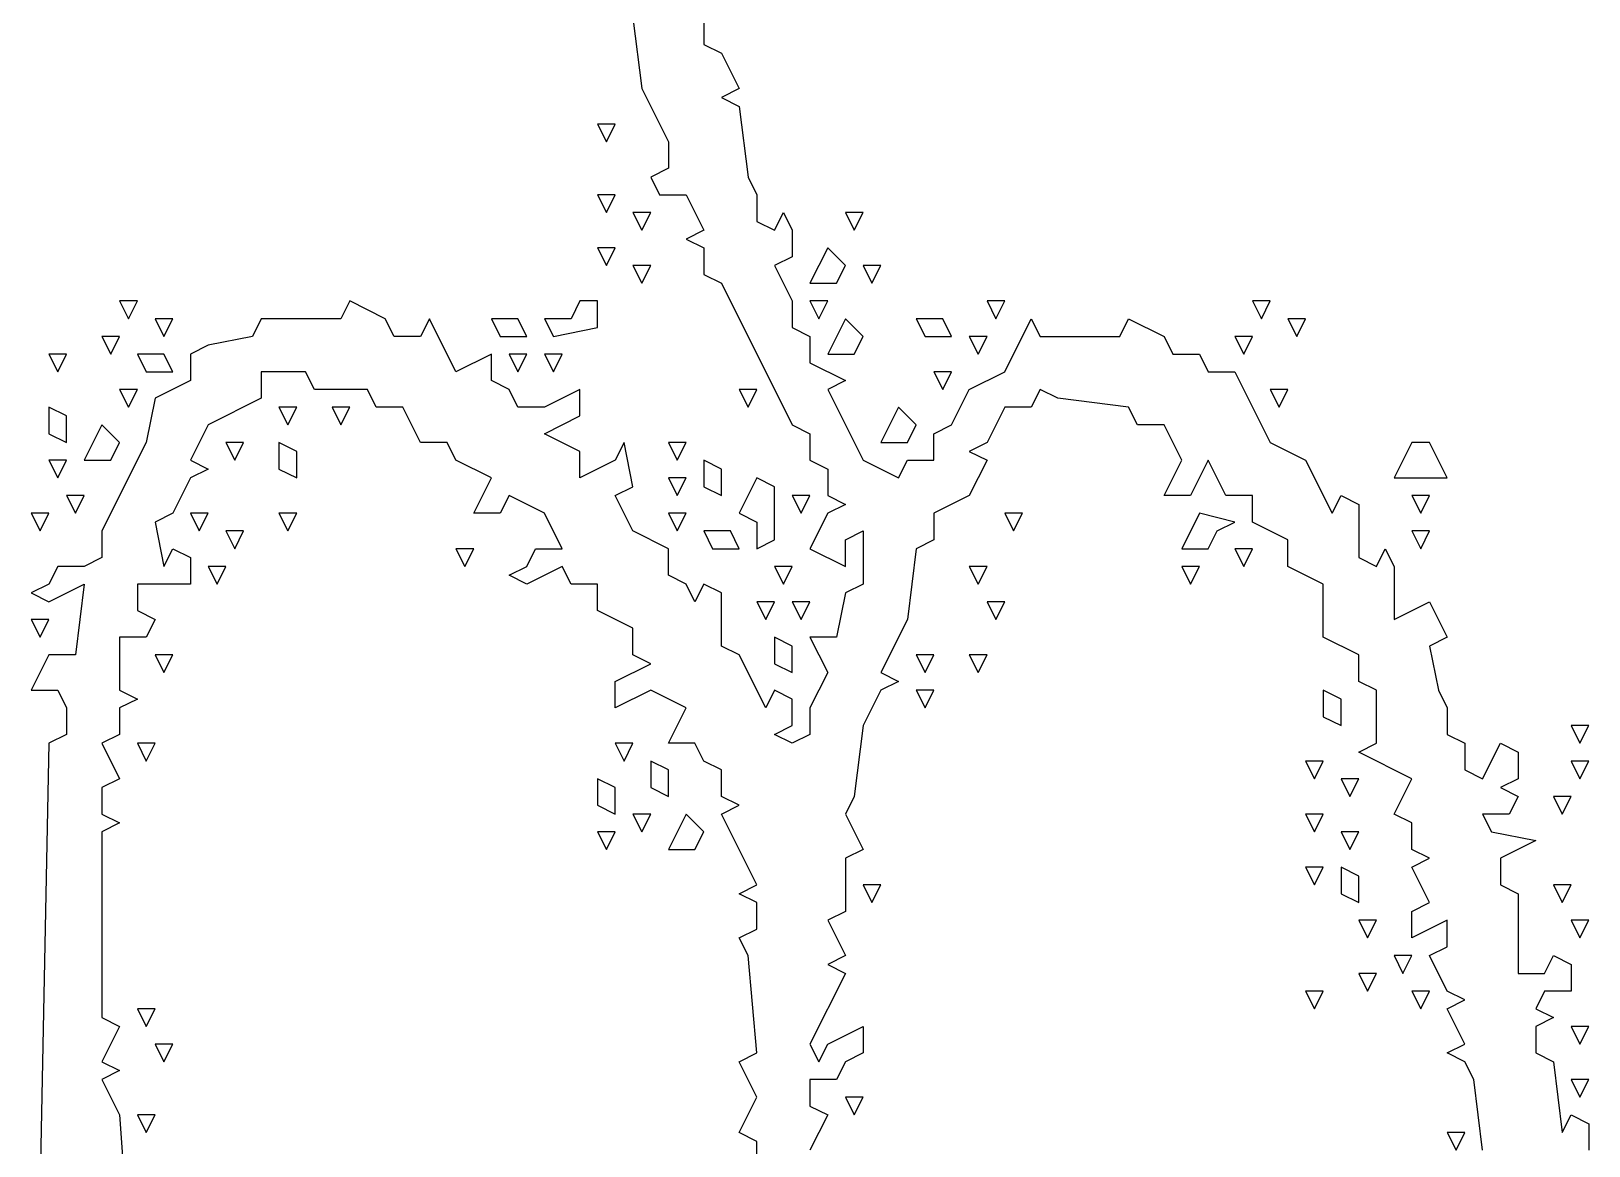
# Model space of a CAD drawing. Extents: x 2 to 124, y 0 to 170.
# Drawn here: x 24.87 to 39.04, y 101.78 to 111.92 of the extents above; entities that cross this region are included whole.
import ezdxf

# ---------------------------------------------------------------- set-up
doc = ezdxf.new("R2010")
doc.units = 0
doc.layers.add('Layer0', color=7, linetype='Continuous')

msp = doc.modelspace()

# ---------------------------------------------------------------- linework, layer by layer
at = {"layer": 'Layer0', "color": 5, "linetype": 'CONTINUOUS'}
for p, q in [((30.34564, 112.0455, 0.1), (30.42614, 111.4015, 0.1)), ((30.98958, 112.0455, 0.1), (30.98958, 111.804, 0.1)), ((30.98958, 111.804, 0.1), (31.15057, 111.7235, 0.1)), ((31.15057, 111.7235, 0.1), (31.31155, 111.4015, 0.1)), ((30.42614, 111.4015, 0.1), (30.66761, 110.9186, 0.1)), ((31.31155, 111.4015, 0.1), (31.15057, 111.321, 0.1)), ((31.15057, 111.321, 0.1), (31.31155, 111.2405, 0.1)), ((31.31155, 111.2405, 0.1), (31.39205, 110.5966, 0.1)), ((30.02367, 111.0795, 0.1), (30.10417, 110.9186, 0.1)), ((30.18466, 111.0795, 0.1), (30.02367, 111.0795, 0.1)), ((30.10417, 110.9186, 0.1), (30.18466, 111.0795, 0.1)), ((30.66761, 110.9186, 0.1), (30.66761, 110.6771, 0.1)), ((30.66761, 110.6771, 0.1), (30.50663, 110.5966, 0.1)), ((30.50663, 110.5966, 0.1), (30.58712, 110.4356, 0.1)), ((31.39205, 110.5966, 0.1), (31.47254, 110.4356, 0.1)), ((30.02367, 110.4356, 0.1), (30.10417, 110.2746, 0.1)), ((30.18466, 110.4356, 0.1), (30.02367, 110.4356, 0.1)), ((30.10417, 110.2746, 0.1), (30.18466, 110.4356, 0.1)), ((30.58712, 110.4356, 0.1), (30.8286, 110.4356, 0.1)), ((30.8286, 110.4356, 0.1), (30.98958, 110.1136, 0.1)), ((31.47254, 110.4356, 0.1), (31.47254, 110.1941, 0.1)), ((30.34564, 110.2746, 0.1), (30.42614, 110.1136, 0.1)), ((30.50663, 110.2746, 0.1), (30.34564, 110.2746, 0.1)), ((30.42614, 110.1136, 0.1), (30.50663, 110.2746, 0.1)), ((31.63352, 110.1136, 0.1), (31.71402, 110.2746, 0.1)), ((31.71402, 110.2746, 0.1), (31.79451, 110.1136, 0.1)), ((32.27746, 110.2746, 0.1), (32.35795, 110.1136, 0.1)), ((32.43845, 110.2746, 0.1), (32.27746, 110.2746, 0.1)), ((32.35795, 110.1136, 0.1), (32.43845, 110.2746, 0.1)), ((30.98958, 110.1136, 0.1), (30.8286, 110.0331, 0.1)), ((31.47254, 110.1941, 0.1), (31.63352, 110.1136, 0.1)), ((31.79451, 110.1136, 0.1), (31.79451, 109.8722, 0.1)), ((30.02367, 109.9527, 0.1), (30.10417, 109.7917, 0.1)), ((30.18466, 109.9527, 0.1), (30.02367, 109.9527, 0.1)), ((30.10417, 109.7917, 0.1), (30.18466, 109.9527, 0.1)), ((30.8286, 110.0331, 0.1), (30.98958, 109.9527, 0.1)), ((30.98958, 109.9527, 0.1), (30.98958, 109.7112, 0.1)), ((32.11648, 109.9527, 0.1), (31.95549, 109.6307, 0.1)), ((32.27746, 109.7917, 0.1), (32.11648, 109.9527, 0.1)), ((30.34564, 109.7917, 0.1), (30.42614, 109.6307, 0.1)), ((30.50663, 109.7917, 0.1), (30.34564, 109.7917, 0.1)), ((30.42614, 109.6307, 0.1), (30.50663, 109.7917, 0.1)), ((31.79451, 109.8722, 0.1), (31.63352, 109.7917, 0.1)), ((31.63352, 109.7917, 0.1), (31.79451, 109.4697, 0.1)), ((32.19697, 109.6307, 0.1), (32.27746, 109.7917, 0.1)), ((32.43845, 109.7917, 0.1), (32.51894, 109.6307, 0.1)), ((32.59943, 109.7917, 0.1), (32.43845, 109.7917, 0.1)), ((32.51894, 109.6307, 0.1), (32.59943, 109.7917, 0.1)), ((30.98958, 109.7112, 0.1), (31.15057, 109.6307, 0.1)), ((31.15057, 109.6307, 0.1), (31.79451, 108.3428, 0.1)), ((31.95549, 109.6307, 0.1), (32.19697, 109.6307, 0.1)), ((25.67708, 109.4697, 0.1), (25.75758, 109.3087, 0.1)), ((25.83807, 109.4697, 0.1), (25.67708, 109.4697, 0.1)), ((25.75758, 109.3087, 0.1), (25.83807, 109.4697, 0.1)), ((27.76989, 109.4697, 0.1), (27.68939, 109.3087, 0.1)), ((28.09186, 109.3087, 0.1), (27.76989, 109.4697, 0.1)), ((29.86269, 109.4697, 0.1), (29.7822, 109.3087, 0.1)), ((30.02367, 109.4697, 0.1), (29.86269, 109.4697, 0.1)), ((30.02367, 109.2282, 0.1), (30.02367, 109.4697, 0.1)), ((31.79451, 109.4697, 0.1), (31.79451, 109.2282, 0.1)), ((31.95549, 109.4697, 0.1), (32.03598, 109.3087, 0.1)), ((32.11648, 109.4697, 0.1), (31.95549, 109.4697, 0.1)), ((32.03598, 109.3087, 0.1), (32.11648, 109.4697, 0.1)), ((33.56534, 109.4697, 0.1), (33.64583, 109.3087, 0.1)), ((33.72633, 109.4697, 0.1), (33.56534, 109.4697, 0.1)), ((33.64583, 109.3087, 0.1), (33.72633, 109.4697, 0.1)), ((35.98011, 109.4697, 0.1), (36.06061, 109.3087, 0.1)), ((36.1411, 109.4697, 0.1), (35.98011, 109.4697, 0.1)), ((36.06061, 109.3087, 0.1), (36.1411, 109.4697, 0.1)), ((25.99905, 109.3087, 0.1), (26.07955, 109.1477, 0.1)), ((26.16004, 109.3087, 0.1), (25.99905, 109.3087, 0.1)), ((26.07955, 109.1477, 0.1), (26.16004, 109.3087, 0.1)), ((26.96496, 109.3087, 0.1), (26.88447, 109.1477, 0.1)), ((27.68939, 109.3087, 0.1), (26.96496, 109.3087, 0.1)), ((28.17235, 109.1477, 0.1), (28.09186, 109.3087, 0.1)), ((28.49432, 109.3087, 0.1), (28.41383, 109.1477, 0.1)), ((28.7358, 108.8258, 0.1), (28.49432, 109.3087, 0.1)), ((29.05777, 109.3087, 0.1), (29.13826, 109.1477, 0.1)), ((29.29924, 109.3087, 0.1), (29.05777, 109.3087, 0.1)), ((29.37973, 109.1477, 0.1), (29.29924, 109.3087, 0.1)), ((29.7822, 109.3087, 0.1), (29.54072, 109.3087, 0.1)), ((29.54072, 109.3087, 0.1), (29.62121, 109.1477, 0.1)), ((29.62121, 109.1477, 0.1), (30.02367, 109.2282, 0.1)), ((31.79451, 109.2282, 0.1), (31.95549, 109.1477, 0.1)), ((32.27746, 109.3087, 0.1), (32.11648, 108.9867, 0.1)), ((32.43845, 109.1477, 0.1), (32.27746, 109.3087, 0.1)), ((32.9214, 109.3087, 0.1), (33.00189, 109.1477, 0.1)), ((33.16288, 109.3087, 0.1), (32.9214, 109.3087, 0.1)), ((33.24337, 109.1477, 0.1), (33.16288, 109.3087, 0.1)), ((33.72633, 108.8258, 0.1), (33.9678, 109.3087, 0.1)), ((33.9678, 109.3087, 0.1), (34.0483, 109.1477, 0.1)), ((34.77273, 109.1477, 0.1), (34.85322, 109.3087, 0.1)), ((34.85322, 109.3087, 0.1), (35.17519, 109.1477, 0.1)), ((36.30208, 109.3087, 0.1), (36.38258, 109.1477, 0.1)), ((36.46307, 109.3087, 0.1), (36.30208, 109.3087, 0.1)), ((36.38258, 109.1477, 0.1), (36.46307, 109.3087, 0.1)), ((25.5161, 109.1477, 0.1), (25.59659, 108.9867, 0.1)), ((25.67708, 109.1477, 0.1), (25.5161, 109.1477, 0.1)), ((25.59659, 108.9867, 0.1), (25.67708, 109.1477, 0.1)), ((26.88447, 109.1477, 0.1), (26.48201, 109.0672, 0.1)), ((28.41383, 109.1477, 0.1), (28.17235, 109.1477, 0.1)), ((29.13826, 109.1477, 0.1), (29.37973, 109.1477, 0.1)), ((31.95549, 109.1477, 0.1), (31.95549, 108.9063, 0.1)), ((32.35795, 108.9867, 0.1), (32.43845, 109.1477, 0.1)), ((33.00189, 109.1477, 0.1), (33.24337, 109.1477, 0.1)), ((33.40436, 109.1477, 0.1), (33.48485, 108.9867, 0.1)), ((33.56534, 109.1477, 0.1), (33.40436, 109.1477, 0.1)), ((33.48485, 108.9867, 0.1), (33.56534, 109.1477, 0.1)), ((34.0483, 109.1477, 0.1), (34.77273, 109.1477, 0.1)), ((35.17519, 109.1477, 0.1), (35.25568, 108.9867, 0.1)), ((35.81913, 109.1477, 0.1), (35.89962, 108.9867, 0.1)), ((35.98011, 109.1477, 0.1), (35.81913, 109.1477, 0.1)), ((35.89962, 108.9867, 0.1), (35.98011, 109.1477, 0.1)), ((25.03314, 108.9867, 0.1), (25.11364, 108.8258, 0.1)), ((25.19413, 108.9867, 0.1), (25.03314, 108.9867, 0.1)), ((25.11364, 108.8258, 0.1), (25.19413, 108.9867, 0.1)), ((25.83807, 108.9867, 0.1), (25.91856, 108.8258, 0.1)), ((26.07955, 108.9867, 0.1), (25.83807, 108.9867, 0.1)), ((26.16004, 108.8258, 0.1), (26.07955, 108.9867, 0.1)), ((26.48201, 109.0672, 0.1), (26.32102, 108.9867, 0.1)), ((26.32102, 108.9867, 0.1), (26.32102, 108.7453, 0.1)), ((29.05777, 108.9867, 0.1), (28.7358, 108.8258, 0.1)), ((29.05777, 108.7453, 0.1), (29.05777, 108.9867, 0.1)), ((29.21875, 108.9867, 0.1), (29.29924, 108.8258, 0.1)), ((29.37973, 108.9867, 0.1), (29.21875, 108.9867, 0.1)), ((29.29924, 108.8258, 0.1), (29.37973, 108.9867, 0.1)), ((29.54072, 108.9867, 0.1), (29.62121, 108.8258, 0.1)), ((29.7017, 108.9867, 0.1), (29.54072, 108.9867, 0.1)), ((29.62121, 108.8258, 0.1), (29.7017, 108.9867, 0.1)), ((32.11648, 108.9867, 0.1), (32.35795, 108.9867, 0.1)), ((35.25568, 108.9867, 0.1), (35.49716, 108.9867, 0.1)), ((35.49716, 108.9867, 0.1), (35.57765, 108.8258, 0.1)), ((25.91856, 108.8258, 0.1), (26.16004, 108.8258, 0.1)), ((26.96496, 108.8258, 0.1), (26.96496, 108.5843, 0.1)), ((27.36742, 108.8258, 0.1), (26.96496, 108.8258, 0.1)), ((27.44792, 108.6648, 0.1), (27.36742, 108.8258, 0.1)), ((31.95549, 108.9063, 0.1), (32.27746, 108.7453, 0.1)), ((33.08239, 108.8258, 0.1), (33.16288, 108.6648, 0.1)), ((33.24337, 108.8258, 0.1), (33.08239, 108.8258, 0.1)), ((33.16288, 108.6648, 0.1), (33.24337, 108.8258, 0.1)), ((33.40436, 108.6648, 0.1), (33.72633, 108.8258, 0.1)), ((35.57765, 108.8258, 0.1), (35.81913, 108.8258, 0.1)), ((35.81913, 108.8258, 0.1), (36.1411, 108.1818, 0.1)), ((25.67708, 108.6648, 0.1), (25.75758, 108.5038, 0.1)), ((25.83807, 108.6648, 0.1), (25.67708, 108.6648, 0.1)), ((25.75758, 108.5038, 0.1), (25.83807, 108.6648, 0.1)), ((26.32102, 108.7453, 0.1), (25.99905, 108.5843, 0.1)), ((27.93087, 108.6648, 0.1), (27.44792, 108.6648, 0.1)), ((28.01136, 108.5038, 0.1), (27.93087, 108.6648, 0.1)), ((29.21875, 108.6648, 0.1), (29.05777, 108.7453, 0.1)), ((29.29924, 108.5038, 0.1), (29.21875, 108.6648, 0.1)), ((29.86269, 108.6648, 0.1), (29.54072, 108.5038, 0.1)), ((29.86269, 108.4233, 0.1), (29.86269, 108.6648, 0.1)), ((31.31155, 108.6648, 0.1), (31.39205, 108.5038, 0.1)), ((31.47254, 108.6648, 0.1), (31.31155, 108.6648, 0.1)), ((31.39205, 108.5038, 0.1), (31.47254, 108.6648, 0.1)), ((32.27746, 108.7453, 0.1), (32.11648, 108.6648, 0.1)), ((32.11648, 108.6648, 0.1), (32.43845, 108.0208, 0.1)), ((33.24337, 108.3428, 0.1), (33.40436, 108.6648, 0.1)), ((34.0483, 108.6648, 0.1), (33.9678, 108.5038, 0.1)), ((34.20928, 108.5843, 0.1), (34.0483, 108.6648, 0.1)), ((36.1411, 108.6648, 0.1), (36.22159, 108.5038, 0.1)), ((36.30208, 108.6648, 0.1), (36.1411, 108.6648, 0.1)), ((36.22159, 108.5038, 0.1), (36.30208, 108.6648, 0.1)), ((25.99905, 108.5843, 0.1), (25.91856, 108.1818, 0.1)), ((26.96496, 108.5843, 0.1), (26.48201, 108.3428, 0.1)), ((34.85322, 108.5038, 0.1), (34.20928, 108.5843, 0.1)), ((25.03314, 108.5038, 0.1), (25.03314, 108.2623, 0.1)), ((25.19413, 108.4233, 0.1), (25.03314, 108.5038, 0.1)), ((25.19413, 108.1818, 0.1), (25.19413, 108.4233, 0.1)), ((27.12595, 108.5038, 0.1), (27.20644, 108.3428, 0.1)), ((27.28693, 108.5038, 0.1), (27.12595, 108.5038, 0.1)), ((27.20644, 108.3428, 0.1), (27.28693, 108.5038, 0.1)), ((27.6089, 108.5038, 0.1), (27.68939, 108.3428, 0.1)), ((27.76989, 108.5038, 0.1), (27.6089, 108.5038, 0.1)), ((27.68939, 108.3428, 0.1), (27.76989, 108.5038, 0.1)), ((28.25284, 108.5038, 0.1), (28.01136, 108.5038, 0.1)), ((28.41383, 108.1818, 0.1), (28.25284, 108.5038, 0.1)), ((29.54072, 108.5038, 0.1), (29.29924, 108.5038, 0.1)), ((29.54072, 108.2623, 0.1), (29.86269, 108.4233, 0.1)), ((32.76042, 108.5038, 0.1), (32.59943, 108.1818, 0.1)), ((32.9214, 108.3428, 0.1), (32.76042, 108.5038, 0.1)), ((33.72633, 108.5038, 0.1), (33.56534, 108.1818, 0.1)), ((33.9678, 108.5038, 0.1), (33.72633, 108.5038, 0.1)), ((34.93371, 108.3428, 0.1), (34.85322, 108.5038, 0.1)), ((25.03314, 108.2623, 0.1), (25.19413, 108.1818, 0.1)), ((25.5161, 108.3428, 0.1), (25.35511, 108.0208, 0.1)), ((25.67708, 108.1818, 0.1), (25.5161, 108.3428, 0.1)), ((26.48201, 108.3428, 0.1), (26.32102, 108.0208, 0.1)), ((29.86269, 108.1013, 0.1), (29.54072, 108.2623, 0.1)), ((31.79451, 108.3428, 0.1), (31.95549, 108.2623, 0.1)), ((31.95549, 108.2623, 0.1), (31.95549, 108.0208, 0.1)), ((32.84091, 108.1818, 0.1), (32.9214, 108.3428, 0.1)), ((33.08239, 108.2623, 0.1), (33.24337, 108.3428, 0.1)), ((33.08239, 108.0208, 0.1), (33.08239, 108.2623, 0.1)), ((35.17519, 108.3428, 0.1), (34.93371, 108.3428, 0.1)), ((35.33617, 108.0208, 0.1), (35.17519, 108.3428, 0.1)), ((25.91856, 108.1818, 0.1), (25.5161, 107.3769, 0.1)), ((25.59659, 108.0208, 0.1), (25.67708, 108.1818, 0.1)), ((26.64299, 108.1818, 0.1), (26.72348, 108.0208, 0.1)), ((26.80398, 108.1818, 0.1), (26.64299, 108.1818, 0.1)), ((26.72348, 108.0208, 0.1), (26.80398, 108.1818, 0.1)), ((27.12595, 108.1818, 0.1), (27.12595, 107.9403, 0.1)), ((27.28693, 108.1013, 0.1), (27.12595, 108.1818, 0.1)), ((27.28693, 107.8598, 0.1), (27.28693, 108.1013, 0.1)), ((28.6553, 108.1818, 0.1), (28.41383, 108.1818, 0.1)), ((28.7358, 108.0208, 0.1), (28.6553, 108.1818, 0.1)), ((29.86269, 107.8598, 0.1), (29.86269, 108.1013, 0.1)), ((30.26515, 108.1818, 0.1), (30.18466, 108.0208, 0.1)), ((30.34564, 107.7794, 0.1), (30.26515, 108.1818, 0.1)), ((30.66761, 108.1818, 0.1), (30.74811, 108.0208, 0.1)), ((30.8286, 108.1818, 0.1), (30.66761, 108.1818, 0.1)), ((30.74811, 108.0208, 0.1), (30.8286, 108.1818, 0.1)), ((32.59943, 108.1818, 0.1), (32.84091, 108.1818, 0.1)), ((33.56534, 108.1818, 0.1), (33.40436, 108.1013, 0.1)), ((33.40436, 108.1013, 0.1), (33.56534, 108.0208, 0.1)), ((36.1411, 108.1818, 0.1), (36.46307, 108.0208, 0.1)), ((37.42898, 108.1818, 0.1), (37.26799, 107.8598, 0.1)), ((37.58996, 108.1818, 0.1), (37.42898, 108.1818, 0.1)), ((37.75095, 107.8598, 0.1), (37.58996, 108.1818, 0.1)), ((25.03314, 108.0208, 0.1), (25.11364, 107.8598, 0.1)), ((25.19413, 108.0208, 0.1), (25.03314, 108.0208, 0.1)), ((25.11364, 107.8598, 0.1), (25.19413, 108.0208, 0.1)), ((25.35511, 108.0208, 0.1), (25.59659, 108.0208, 0.1)), ((26.32102, 108.0208, 0.1), (26.48201, 107.9403, 0.1)), ((29.05777, 107.8598, 0.1), (28.7358, 108.0208, 0.1)), ((30.18466, 108.0208, 0.1), (29.86269, 107.8598, 0.1)), ((30.98958, 108.0208, 0.1), (30.98958, 107.7794, 0.1)), ((31.15057, 107.9403, 0.1), (30.98958, 108.0208, 0.1)), ((31.95549, 108.0208, 0.1), (32.11648, 107.9403, 0.1)), ((32.43845, 108.0208, 0.1), (32.76042, 107.8598, 0.1)), ((32.76042, 107.8598, 0.1), (32.84091, 108.0208, 0.1)), ((32.84091, 108.0208, 0.1), (33.08239, 108.0208, 0.1)), ((33.56534, 108.0208, 0.1), (33.40436, 107.6989, 0.1)), ((35.17519, 107.6989, 0.1), (35.33617, 108.0208, 0.1)), ((35.57765, 108.0208, 0.1), (35.41667, 107.6989, 0.1)), ((35.73864, 107.6989, 0.1), (35.57765, 108.0208, 0.1)), ((36.46307, 108.0208, 0.1), (36.70455, 107.5379, 0.1)), ((26.32102, 107.8598, 0.1), (26.16004, 107.5379, 0.1)), ((26.48201, 107.9403, 0.1), (26.32102, 107.8598, 0.1)), ((27.12595, 107.9403, 0.1), (27.28693, 107.8598, 0.1)), ((28.89678, 107.5379, 0.1), (29.05777, 107.8598, 0.1)), ((30.66761, 107.8598, 0.1), (30.74811, 107.6989, 0.1)), ((30.8286, 107.8598, 0.1), (30.66761, 107.8598, 0.1)), ((30.74811, 107.6989, 0.1), (30.8286, 107.8598, 0.1)), ((31.15057, 107.6989, 0.1), (31.15057, 107.9403, 0.1)), ((31.47254, 107.8598, 0.1), (31.31155, 107.5379, 0.1)), ((31.63352, 107.7794, 0.1), (31.47254, 107.8598, 0.1)), ((32.11648, 107.9403, 0.1), (32.11648, 107.6989, 0.1)), ((37.26799, 107.8598, 0.1), (37.75095, 107.8598, 0.1)), ((25.19413, 107.6989, 0.1), (25.27462, 107.5379, 0.1)), ((25.35511, 107.6989, 0.1), (25.19413, 107.6989, 0.1)), ((25.27462, 107.5379, 0.1), (25.35511, 107.6989, 0.1)), ((29.21875, 107.6989, 0.1), (29.13826, 107.5379, 0.1)), ((29.54072, 107.5379, 0.1), (29.21875, 107.6989, 0.1)), ((30.18466, 107.6989, 0.1), (30.34564, 107.7794, 0.1)), ((30.34564, 107.3769, 0.1), (30.18466, 107.6989, 0.1)), ((30.98958, 107.7794, 0.1), (31.15057, 107.6989, 0.1)), ((31.63352, 107.2964, 0.1), (31.63352, 107.7794, 0.1)), ((31.79451, 107.6989, 0.1), (31.875, 107.5379, 0.1)), ((31.95549, 107.6989, 0.1), (31.79451, 107.6989, 0.1)), ((31.875, 107.5379, 0.1), (31.95549, 107.6989, 0.1)), ((32.11648, 107.6989, 0.1), (32.27746, 107.6184, 0.1)), ((33.40436, 107.6989, 0.1), (33.08239, 107.5379, 0.1)), ((35.41667, 107.6989, 0.1), (35.17519, 107.6989, 0.1)), ((35.98011, 107.6989, 0.1), (35.73864, 107.6989, 0.1)), ((35.98011, 107.4574, 0.1), (35.98011, 107.6989, 0.1)), ((36.70455, 107.5379, 0.1), (36.78504, 107.6989, 0.1)), ((36.78504, 107.6989, 0.1), (36.94602, 107.6184, 0.1)), ((37.42898, 107.6989, 0.1), (37.50947, 107.5379, 0.1)), ((37.58996, 107.6989, 0.1), (37.42898, 107.6989, 0.1)), ((37.50947, 107.5379, 0.1), (37.58996, 107.6989, 0.1)), ((24.87216, 107.5379, 0.1), (24.95265, 107.3769, 0.1)), ((25.03314, 107.5379, 0.1), (24.87216, 107.5379, 0.1)), ((24.95265, 107.3769, 0.1), (25.03314, 107.5379, 0.1)), ((26.16004, 107.5379, 0.1), (25.99905, 107.4574, 0.1)), ((26.32102, 107.5379, 0.1), (26.40152, 107.3769, 0.1)), ((26.48201, 107.5379, 0.1), (26.32102, 107.5379, 0.1)), ((26.40152, 107.3769, 0.1), (26.48201, 107.5379, 0.1)), ((27.12595, 107.5379, 0.1), (27.20644, 107.3769, 0.1)), ((27.28693, 107.5379, 0.1), (27.12595, 107.5379, 0.1)), ((27.20644, 107.3769, 0.1), (27.28693, 107.5379, 0.1)), ((29.13826, 107.5379, 0.1), (28.89678, 107.5379, 0.1)), ((29.7017, 107.2159, 0.1), (29.54072, 107.5379, 0.1)), ((30.66761, 107.5379, 0.1), (30.74811, 107.3769, 0.1)), ((30.8286, 107.5379, 0.1), (30.66761, 107.5379, 0.1)), ((30.74811, 107.3769, 0.1), (30.8286, 107.5379, 0.1)), ((31.31155, 107.5379, 0.1), (31.47254, 107.4574, 0.1)), ((32.11648, 107.5379, 0.1), (31.95549, 107.2159, 0.1)), ((32.27746, 107.6184, 0.1), (32.11648, 107.5379, 0.1)), ((33.08239, 107.5379, 0.1), (33.08239, 107.2964, 0.1)), ((33.72633, 107.5379, 0.1), (33.80682, 107.3769, 0.1)), ((33.88731, 107.5379, 0.1), (33.72633, 107.5379, 0.1)), ((33.80682, 107.3769, 0.1), (33.88731, 107.5379, 0.1)), ((35.49716, 107.5379, 0.1), (35.33617, 107.2159, 0.1)), ((35.81913, 107.4574, 0.1), (35.49716, 107.5379, 0.1)), ((36.94602, 107.6184, 0.1), (36.94602, 107.1354, 0.1)), ((25.99905, 107.4574, 0.1), (26.07955, 107.0549, 0.1)), ((31.47254, 107.4574, 0.1), (31.47254, 107.2159, 0.1)), ((35.65814, 107.3769, 0.1), (35.81913, 107.4574, 0.1)), ((36.30208, 107.2964, 0.1), (35.98011, 107.4574, 0.1)), ((25.5161, 107.3769, 0.1), (25.5161, 107.1354, 0.1)), ((26.64299, 107.3769, 0.1), (26.72348, 107.2159, 0.1)), ((26.80398, 107.3769, 0.1), (26.64299, 107.3769, 0.1)), ((26.72348, 107.2159, 0.1), (26.80398, 107.3769, 0.1)), ((30.66761, 107.2159, 0.1), (30.34564, 107.3769, 0.1)), ((30.98958, 107.3769, 0.1), (31.07008, 107.2159, 0.1)), ((31.23106, 107.3769, 0.1), (30.98958, 107.3769, 0.1)), ((31.31155, 107.2159, 0.1), (31.23106, 107.3769, 0.1)), ((31.47254, 107.2159, 0.1), (31.63352, 107.2964, 0.1)), ((32.27746, 107.2964, 0.1), (32.43845, 107.3769, 0.1)), ((32.27746, 107.0549, 0.1), (32.27746, 107.2964, 0.1)), ((32.43845, 107.3769, 0.1), (32.43845, 106.8939, 0.1)), ((33.08239, 107.2964, 0.1), (32.9214, 107.2159, 0.1)), ((35.57765, 107.2159, 0.1), (35.65814, 107.3769, 0.1)), ((36.30208, 107.0549, 0.1), (36.30208, 107.2964, 0.1)), ((37.42898, 107.3769, 0.1), (37.50947, 107.2159, 0.1)), ((37.58996, 107.3769, 0.1), (37.42898, 107.3769, 0.1)), ((37.50947, 107.2159, 0.1), (37.58996, 107.3769, 0.1)), ((25.5161, 107.1354, 0.1), (25.35511, 107.0549, 0.1)), ((26.07955, 107.0549, 0.1), (26.16004, 107.2159, 0.1)), ((26.16004, 107.2159, 0.1), (26.32102, 107.1354, 0.1)), ((26.32102, 107.1354, 0.1), (26.32102, 106.8939, 0.1)), ((28.7358, 107.2159, 0.1), (28.81629, 107.0549, 0.1)), ((28.89678, 107.2159, 0.1), (28.7358, 107.2159, 0.1)), ((28.81629, 107.0549, 0.1), (28.89678, 107.2159, 0.1)), ((29.37973, 107.0549, 0.1), (29.46023, 107.2159, 0.1)), ((29.46023, 107.2159, 0.1), (29.7017, 107.2159, 0.1)), ((30.66761, 106.9744, 0.1), (30.66761, 107.2159, 0.1)), ((31.07008, 107.2159, 0.1), (31.31155, 107.2159, 0.1)), ((31.95549, 107.2159, 0.1), (32.27746, 107.0549, 0.1)), ((32.9214, 107.2159, 0.1), (32.84091, 106.572, 0.1)), ((35.33617, 107.2159, 0.1), (35.57765, 107.2159, 0.1)), ((35.81913, 107.2159, 0.1), (35.89962, 107.0549, 0.1)), ((35.98011, 107.2159, 0.1), (35.81913, 107.2159, 0.1)), ((35.89962, 107.0549, 0.1), (35.98011, 107.2159, 0.1)), ((36.94602, 107.1354, 0.1), (37.10701, 107.0549, 0.1)), ((37.10701, 107.0549, 0.1), (37.1875, 107.2159, 0.1)), ((37.1875, 107.2159, 0.1), (37.26799, 107.0549, 0.1)), ((25.11364, 107.0549, 0.1), (25.03314, 106.8939, 0.1)), ((25.35511, 107.0549, 0.1), (25.11364, 107.0549, 0.1)), ((26.48201, 107.0549, 0.1), (26.5625, 106.8939, 0.1)), ((26.64299, 107.0549, 0.1), (26.48201, 107.0549, 0.1)), ((26.5625, 106.8939, 0.1), (26.64299, 107.0549, 0.1)), ((29.21875, 106.9744, 0.1), (29.37973, 107.0549, 0.1)), ((29.37973, 106.8939, 0.1), (29.21875, 106.9744, 0.1)), ((29.7017, 107.0549, 0.1), (29.37973, 106.8939, 0.1)), ((29.7822, 106.8939, 0.1), (29.7017, 107.0549, 0.1)), ((30.8286, 106.8939, 0.1), (30.66761, 106.9744, 0.1)), ((31.63352, 107.0549, 0.1), (31.71402, 106.8939, 0.1)), ((31.79451, 107.0549, 0.1), (31.63352, 107.0549, 0.1)), ((31.71402, 106.8939, 0.1), (31.79451, 107.0549, 0.1)), ((33.40436, 107.0549, 0.1), (33.48485, 106.8939, 0.1)), ((33.56534, 107.0549, 0.1), (33.40436, 107.0549, 0.1)), ((33.48485, 106.8939, 0.1), (33.56534, 107.0549, 0.1)), ((35.33617, 107.0549, 0.1), (35.41667, 106.8939, 0.1)), ((35.49716, 107.0549, 0.1), (35.33617, 107.0549, 0.1)), ((35.41667, 106.8939, 0.1), (35.49716, 107.0549, 0.1)), ((36.62405, 106.8939, 0.1), (36.30208, 107.0549, 0.1)), ((37.26799, 107.0549, 0.1), (37.26799, 106.572, 0.1)), ((25.03314, 106.8939, 0.1), (24.87216, 106.8134, 0.1)), ((25.03314, 106.733, 0.1), (25.35511, 106.8939, 0.1)), ((25.35511, 106.8939, 0.1), (25.27462, 106.25, 0.1)), ((26.32102, 106.8939, 0.1), (25.83807, 106.8939, 0.1)), ((25.83807, 106.8939, 0.1), (25.83807, 106.6525, 0.1)), ((30.02367, 106.8939, 0.1), (29.7822, 106.8939, 0.1)), ((30.02367, 106.6525, 0.1), (30.02367, 106.8939, 0.1)), ((30.90909, 106.733, 0.1), (30.8286, 106.8939, 0.1)), ((30.98958, 106.8939, 0.1), (30.90909, 106.733, 0.1)), ((31.15057, 106.8134, 0.1), (30.98958, 106.8939, 0.1)), ((32.43845, 106.8939, 0.1), (32.27746, 106.8134, 0.1)), ((36.62405, 106.411, 0.1), (36.62405, 106.8939, 0.1)), ((24.87216, 106.8134, 0.1), (25.03314, 106.733, 0.1)), ((31.15057, 106.3305, 0.1), (31.15057, 106.8134, 0.1)), ((31.47254, 106.733, 0.1), (31.55303, 106.572, 0.1)), ((31.63352, 106.733, 0.1), (31.47254, 106.733, 0.1)), ((31.55303, 106.572, 0.1), (31.63352, 106.733, 0.1)), ((31.79451, 106.733, 0.1), (31.875, 106.572, 0.1)), ((31.95549, 106.733, 0.1), (31.79451, 106.733, 0.1)), ((31.875, 106.572, 0.1), (31.95549, 106.733, 0.1)), ((32.27746, 106.8134, 0.1), (32.19697, 106.411, 0.1)), ((33.56534, 106.733, 0.1), (33.64583, 106.572, 0.1)), ((33.72633, 106.733, 0.1), (33.56534, 106.733, 0.1)), ((33.64583, 106.572, 0.1), (33.72633, 106.733, 0.1)), ((37.26799, 106.572, 0.1), (37.58996, 106.733, 0.1)), ((37.58996, 106.733, 0.1), (37.75095, 106.411, 0.1)), ((24.87216, 106.572, 0.1), (24.95265, 106.411, 0.1)), ((25.03314, 106.572, 0.1), (24.87216, 106.572, 0.1)), ((24.95265, 106.411, 0.1), (25.03314, 106.572, 0.1)), ((25.83807, 106.6525, 0.1), (25.99905, 106.572, 0.1)), ((25.99905, 106.572, 0.1), (25.91856, 106.411, 0.1)), ((30.34564, 106.4915, 0.1), (30.02367, 106.6525, 0.1)), ((32.84091, 106.572, 0.1), (32.59943, 106.089, 0.1)), ((25.91856, 106.411, 0.1), (25.67708, 106.411, 0.1)), ((25.67708, 106.411, 0.1), (25.67708, 105.928, 0.1)), ((30.34564, 106.25, 0.1), (30.34564, 106.4915, 0.1)), ((31.63352, 106.411, 0.1), (31.63352, 106.1695, 0.1)), ((31.79451, 106.3305, 0.1), (31.63352, 106.411, 0.1)), ((32.19697, 106.411, 0.1), (31.95549, 106.411, 0.1)), ((31.95549, 106.411, 0.1), (32.11648, 106.089, 0.1)), ((36.94602, 106.25, 0.1), (36.62405, 106.411, 0.1)), ((37.75095, 106.411, 0.1), (37.58996, 106.3305, 0.1)), ((31.31155, 106.25, 0.1), (31.15057, 106.3305, 0.1)), ((31.79451, 106.089, 0.1), (31.79451, 106.3305, 0.1)), ((37.58996, 106.3305, 0.1), (37.67045, 105.928, 0.1)), ((25.03314, 106.25, 0.1), (24.87216, 105.928, 0.1)), ((25.27462, 106.25, 0.1), (25.03314, 106.25, 0.1)), ((25.99905, 106.25, 0.1), (26.07955, 106.089, 0.1)), ((26.16004, 106.25, 0.1), (25.99905, 106.25, 0.1)), ((26.07955, 106.089, 0.1), (26.16004, 106.25, 0.1)), ((30.18466, 106.0085, 0.1), (30.50663, 106.1695, 0.1)), ((30.50663, 106.1695, 0.1), (30.34564, 106.25, 0.1)), ((31.55303, 105.767, 0.1), (31.31155, 106.25, 0.1)), ((31.63352, 106.1695, 0.1), (31.79451, 106.089, 0.1)), ((32.9214, 106.25, 0.1), (33.00189, 106.089, 0.1)), ((33.08239, 106.25, 0.1), (32.9214, 106.25, 0.1)), ((33.00189, 106.089, 0.1), (33.08239, 106.25, 0.1)), ((33.40436, 106.25, 0.1), (33.48485, 106.089, 0.1)), ((33.56534, 106.25, 0.1), (33.40436, 106.25, 0.1)), ((33.48485, 106.089, 0.1), (33.56534, 106.25, 0.1)), ((36.94602, 106.0085, 0.1), (36.94602, 106.25, 0.1)), ((30.18466, 105.767, 0.1), (30.18466, 106.0085, 0.1)), ((32.11648, 106.089, 0.1), (31.95549, 105.767, 0.1)), ((32.59943, 106.089, 0.1), (32.76042, 106.0085, 0.1)), ((32.76042, 106.0085, 0.1), (32.59943, 105.928, 0.1)), ((37.10701, 105.928, 0.1), (36.94602, 106.0085, 0.1)), ((24.87216, 105.928, 0.1), (25.11364, 105.928, 0.1)), ((25.11364, 105.928, 0.1), (25.19413, 105.767, 0.1)), ((25.67708, 105.928, 0.1), (25.83807, 105.8475, 0.1)), ((25.83807, 105.8475, 0.1), (25.67708, 105.767, 0.1)), ((30.50663, 105.928, 0.1), (30.18466, 105.767, 0.1)), ((30.8286, 105.767, 0.1), (30.50663, 105.928, 0.1)), ((31.63352, 105.928, 0.1), (31.55303, 105.767, 0.1)), ((31.79451, 105.8475, 0.1), (31.63352, 105.928, 0.1)), ((31.79451, 105.6061, 0.1), (31.79451, 105.8475, 0.1)), ((32.59943, 105.928, 0.1), (32.43845, 105.6061, 0.1)), ((32.9214, 105.928, 0.1), (33.00189, 105.767, 0.1)), ((33.08239, 105.928, 0.1), (32.9214, 105.928, 0.1)), ((33.00189, 105.767, 0.1), (33.08239, 105.928, 0.1)), ((36.62405, 105.928, 0.1), (36.62405, 105.6866, 0.1)), ((36.78504, 105.8475, 0.1), (36.62405, 105.928, 0.1)), ((36.78504, 105.6061, 0.1), (36.78504, 105.8475, 0.1)), ((37.10701, 105.4451, 0.1), (37.10701, 105.928, 0.1)), ((37.67045, 105.928, 0.1), (37.75095, 105.767, 0.1)), ((25.19413, 105.767, 0.1), (25.19413, 105.5256, 0.1)), ((25.67708, 105.767, 0.1), (25.67708, 105.5256, 0.1)), ((30.66761, 105.4451, 0.1), (30.8286, 105.767, 0.1)), ((31.95549, 105.767, 0.1), (31.95549, 105.5256, 0.1)), ((36.62405, 105.6866, 0.1), (36.78504, 105.6061, 0.1)), ((37.75095, 105.767, 0.1), (37.75095, 105.5256, 0.1)), ((31.63352, 105.5256, 0.1), (31.79451, 105.6061, 0.1)), ((32.43845, 105.6061, 0.1), (32.35795, 104.9621, 0.1)), ((38.87784, 105.6061, 0.1), (38.95833, 105.4451, 0.1)), ((39.03883, 105.6061, 0.1), (38.87784, 105.6061, 0.1)), ((38.95833, 105.4451, 0.1), (39.03883, 105.6061, 0.1)), ((25.03314, 105.4451, 0.1), (24.95265, 101.4205, 0.1)), ((25.19413, 105.5256, 0.1), (25.03314, 105.4451, 0.1)), ((25.67708, 105.5256, 0.1), (25.5161, 105.4451, 0.1)), ((25.5161, 105.4451, 0.1), (25.67708, 105.1231, 0.1)), ((25.83807, 105.4451, 0.1), (25.91856, 105.2841, 0.1)), ((25.99905, 105.4451, 0.1), (25.83807, 105.4451, 0.1)), ((25.91856, 105.2841, 0.1), (25.99905, 105.4451, 0.1)), ((30.18466, 105.4451, 0.1), (30.26515, 105.2841, 0.1)), ((30.34564, 105.4451, 0.1), (30.18466, 105.4451, 0.1)), ((30.26515, 105.2841, 0.1), (30.34564, 105.4451, 0.1)), ((30.90909, 105.4451, 0.1), (30.66761, 105.4451, 0.1)), ((30.98958, 105.2841, 0.1), (30.90909, 105.4451, 0.1)), ((31.79451, 105.4451, 0.1), (31.63352, 105.5256, 0.1)), ((31.95549, 105.5256, 0.1), (31.79451, 105.4451, 0.1)), ((36.94602, 105.3646, 0.1), (37.10701, 105.4451, 0.1)), ((37.75095, 105.5256, 0.1), (37.91193, 105.4451, 0.1)), ((37.91193, 105.4451, 0.1), (37.91193, 105.2036, 0.1)), ((38.07292, 105.1231, 0.1), (38.2339, 105.4451, 0.1)), ((38.2339, 105.4451, 0.1), (38.39489, 105.3646, 0.1)), ((30.50663, 105.2841, 0.1), (30.50663, 105.0426, 0.1)), ((30.66761, 105.2036, 0.1), (30.50663, 105.2841, 0.1)), ((31.15057, 105.2036, 0.1), (30.98958, 105.2841, 0.1)), ((36.46307, 105.2841, 0.1), (36.54356, 105.1231, 0.1)), ((36.62405, 105.2841, 0.1), (36.46307, 105.2841, 0.1)), ((36.54356, 105.1231, 0.1), (36.62405, 105.2841, 0.1)), ((37.42898, 105.1231, 0.1), (36.94602, 105.3646, 0.1)), ((38.39489, 105.3646, 0.1), (38.39489, 105.1231, 0.1)), ((38.87784, 105.2841, 0.1), (38.95833, 105.1231, 0.1)), ((39.03883, 105.2841, 0.1), (38.87784, 105.2841, 0.1)), ((38.95833, 105.1231, 0.1), (39.03883, 105.2841, 0.1)), ((25.67708, 105.1231, 0.1), (25.5161, 105.0426, 0.1)), ((30.02367, 105.1231, 0.1), (30.02367, 104.8816, 0.1)), ((30.18466, 105.0426, 0.1), (30.02367, 105.1231, 0.1)), ((30.66761, 104.9621, 0.1), (30.66761, 105.2036, 0.1)), ((31.15057, 104.9621, 0.1), (31.15057, 105.2036, 0.1)), ((36.78504, 105.1231, 0.1), (36.86553, 104.9621, 0.1)), ((36.94602, 105.1231, 0.1), (36.78504, 105.1231, 0.1)), ((36.86553, 104.9621, 0.1), (36.94602, 105.1231, 0.1)), ((37.26799, 104.8011, 0.1), (37.42898, 105.1231, 0.1)), ((37.91193, 105.2036, 0.1), (38.07292, 105.1231, 0.1)), ((38.39489, 105.1231, 0.1), (38.2339, 105.0426, 0.1)), ((25.5161, 105.0426, 0.1), (25.5161, 104.8011, 0.1)), ((30.18466, 104.8011, 0.1), (30.18466, 105.0426, 0.1)), ((30.50663, 105.0426, 0.1), (30.66761, 104.9621, 0.1)), ((38.2339, 105.0426, 0.1), (38.39489, 104.9621, 0.1)), ((30.02367, 104.8816, 0.1), (30.18466, 104.8011, 0.1)), ((31.31155, 104.8816, 0.1), (31.15057, 104.9621, 0.1)), ((31.15057, 104.8011, 0.1), (31.31155, 104.8816, 0.1)), ((32.35795, 104.9621, 0.1), (32.27746, 104.8011, 0.1)), ((38.39489, 104.9621, 0.1), (38.31439, 104.8011, 0.1)), ((38.71686, 104.9621, 0.1), (38.79735, 104.8011, 0.1)), ((38.87784, 104.9621, 0.1), (38.71686, 104.9621, 0.1)), ((38.79735, 104.8011, 0.1), (38.87784, 104.9621, 0.1)), ((25.5161, 104.8011, 0.1), (25.67708, 104.7206, 0.1)), ((25.67708, 104.7206, 0.1), (25.5161, 104.6402, 0.1)), ((30.34564, 104.8011, 0.1), (30.42614, 104.6402, 0.1)), ((30.50663, 104.8011, 0.1), (30.34564, 104.8011, 0.1)), ((30.42614, 104.6402, 0.1), (30.50663, 104.8011, 0.1)), ((30.8286, 104.8011, 0.1), (30.66761, 104.4792, 0.1)), ((30.98958, 104.6402, 0.1), (30.8286, 104.8011, 0.1)), ((31.47254, 104.1572, 0.1), (31.15057, 104.8011, 0.1)), ((32.27746, 104.8011, 0.1), (32.43845, 104.4792, 0.1)), ((36.46307, 104.8011, 0.1), (36.54356, 104.6402, 0.1)), ((36.62405, 104.8011, 0.1), (36.46307, 104.8011, 0.1)), ((36.54356, 104.6402, 0.1), (36.62405, 104.8011, 0.1)), ((37.42898, 104.7206, 0.1), (37.26799, 104.8011, 0.1)), ((37.42898, 104.4792, 0.1), (37.42898, 104.7206, 0.1)), ((38.31439, 104.8011, 0.1), (38.07292, 104.8011, 0.1)), ((38.07292, 104.8011, 0.1), (38.15341, 104.6402, 0.1)), ((25.5161, 104.6402, 0.1), (25.5161, 102.9498, 0.1)), ((30.02367, 104.6402, 0.1), (30.10417, 104.4792, 0.1)), ((30.18466, 104.6402, 0.1), (30.02367, 104.6402, 0.1)), ((30.10417, 104.4792, 0.1), (30.18466, 104.6402, 0.1)), ((30.90909, 104.4792, 0.1), (30.98958, 104.6402, 0.1)), ((36.78504, 104.6402, 0.1), (36.86553, 104.4792, 0.1)), ((36.94602, 104.6402, 0.1), (36.78504, 104.6402, 0.1)), ((36.86553, 104.4792, 0.1), (36.94602, 104.6402, 0.1)), ((38.15341, 104.6402, 0.1), (38.55587, 104.5597, 0.1)), ((38.55587, 104.5597, 0.1), (38.2339, 104.3987, 0.1)), ((30.66761, 104.4792, 0.1), (30.90909, 104.4792, 0.1)), ((32.43845, 104.4792, 0.1), (32.27746, 104.3987, 0.1)), ((37.58996, 104.3987, 0.1), (37.42898, 104.4792, 0.1)), ((32.27746, 104.3987, 0.1), (32.27746, 103.9157, 0.1)), ((36.46307, 104.3182, 0.1), (36.54356, 104.1572, 0.1)), ((36.62405, 104.3182, 0.1), (36.46307, 104.3182, 0.1)), ((36.54356, 104.1572, 0.1), (36.62405, 104.3182, 0.1)), ((36.78504, 104.3182, 0.1), (36.78504, 104.0767, 0.1)), ((36.94602, 104.2377, 0.1), (36.78504, 104.3182, 0.1)), ((37.42898, 104.3182, 0.1), (37.58996, 104.3987, 0.1)), ((37.58996, 103.9962, 0.1), (37.42898, 104.3182, 0.1)), ((38.2339, 104.3987, 0.1), (38.2339, 104.1572, 0.1)), ((31.31155, 104.0767, 0.1), (31.47254, 104.1572, 0.1)), ((32.43845, 104.1572, 0.1), (32.51894, 103.9962, 0.1)), ((32.59943, 104.1572, 0.1), (32.43845, 104.1572, 0.1)), ((32.51894, 103.9962, 0.1), (32.59943, 104.1572, 0.1)), ((36.94602, 103.9962, 0.1), (36.94602, 104.2377, 0.1)), ((38.2339, 104.1572, 0.1), (38.39489, 104.0767, 0.1)), ((38.71686, 104.1572, 0.1), (38.79735, 103.9962, 0.1)), ((38.87784, 104.1572, 0.1), (38.71686, 104.1572, 0.1)), ((38.79735, 103.9962, 0.1), (38.87784, 104.1572, 0.1)), ((31.47254, 103.9962, 0.1), (31.31155, 104.0767, 0.1)), ((31.47254, 103.7547, 0.1), (31.47254, 103.9962, 0.1)), ((36.78504, 104.0767, 0.1), (36.94602, 103.9962, 0.1)), ((37.42898, 103.9157, 0.1), (37.58996, 103.9962, 0.1)), ((38.39489, 104.0767, 0.1), (38.39489, 103.3523, 0.1)), ((32.27746, 103.9157, 0.1), (32.11648, 103.8352, 0.1)), ((37.42898, 103.6742, 0.1), (37.42898, 103.9157, 0.1)), ((31.31155, 103.6742, 0.1), (31.47254, 103.7547, 0.1)), ((32.11648, 103.8352, 0.1), (32.27746, 103.5133, 0.1)), ((36.94602, 103.8352, 0.1), (37.02652, 103.6742, 0.1)), ((37.10701, 103.8352, 0.1), (36.94602, 103.8352, 0.1)), ((37.02652, 103.6742, 0.1), (37.10701, 103.8352, 0.1)), ((37.75095, 103.8352, 0.1), (37.42898, 103.6742, 0.1)), ((37.75095, 103.5938, 0.1), (37.75095, 103.8352, 0.1)), ((38.87784, 103.8352, 0.1), (38.95833, 103.6742, 0.1)), ((39.03883, 103.8352, 0.1), (38.87784, 103.8352, 0.1)), ((38.95833, 103.6742, 0.1), (39.03883, 103.8352, 0.1)), ((31.39205, 103.5133, 0.1), (31.31155, 103.6742, 0.1)), ((37.58996, 103.5133, 0.1), (37.75095, 103.5938, 0.1)), ((31.47254, 102.6278, 0.1), (31.39205, 103.5133, 0.1)), ((32.27746, 103.5133, 0.1), (32.11648, 103.4328, 0.1)), ((32.11648, 103.4328, 0.1), (32.27746, 103.3523, 0.1)), ((37.26799, 103.5133, 0.1), (37.34848, 103.3523, 0.1)), ((37.42898, 103.5133, 0.1), (37.26799, 103.5133, 0.1)), ((37.34848, 103.3523, 0.1), (37.42898, 103.5133, 0.1)), ((37.75095, 103.1913, 0.1), (37.58996, 103.5133, 0.1)), ((38.63636, 103.3523, 0.1), (38.71686, 103.5133, 0.1)), ((38.71686, 103.5133, 0.1), (38.87784, 103.4328, 0.1)), ((38.87784, 103.4328, 0.1), (38.87784, 103.1913, 0.1)), ((32.27746, 103.3523, 0.1), (31.95549, 102.7083, 0.1)), ((36.94602, 103.3523, 0.1), (37.02652, 103.1913, 0.1)), ((37.10701, 103.3523, 0.1), (36.94602, 103.3523, 0.1)), ((37.02652, 103.1913, 0.1), (37.10701, 103.3523, 0.1)), ((38.39489, 103.3523, 0.1), (38.63636, 103.3523, 0.1)), ((36.46307, 103.1913, 0.1), (36.54356, 103.0303, 0.1)), ((36.62405, 103.1913, 0.1), (36.46307, 103.1913, 0.1)), ((36.54356, 103.0303, 0.1), (36.62405, 103.1913, 0.1)), ((37.42898, 103.1913, 0.1), (37.50947, 103.0303, 0.1)), ((37.58996, 103.1913, 0.1), (37.42898, 103.1913, 0.1)), ((37.50947, 103.0303, 0.1), (37.58996, 103.1913, 0.1)), ((37.91193, 103.1108, 0.1), (37.75095, 103.1913, 0.1)), ((38.63636, 103.1913, 0.1), (38.55587, 103.0303, 0.1)), ((38.87784, 103.1913, 0.1), (38.63636, 103.1913, 0.1)), ((25.83807, 103.0303, 0.1), (25.91856, 102.8693, 0.1)), ((25.99905, 103.0303, 0.1), (25.83807, 103.0303, 0.1)), ((25.91856, 102.8693, 0.1), (25.99905, 103.0303, 0.1)), ((37.75095, 103.0303, 0.1), (37.91193, 103.1108, 0.1)), ((37.91193, 102.7083, 0.1), (37.75095, 103.0303, 0.1)), ((38.55587, 103.0303, 0.1), (38.71686, 102.9498, 0.1)), ((25.5161, 102.9498, 0.1), (25.67708, 102.8693, 0.1)), ((25.67708, 102.8693, 0.1), (25.5161, 102.5473, 0.1)), ((32.11648, 102.7083, 0.1), (32.43845, 102.8693, 0.1)), ((32.43845, 102.8693, 0.1), (32.43845, 102.6278, 0.1)), ((38.71686, 102.9498, 0.1), (38.55587, 102.8693, 0.1)), ((38.55587, 102.8693, 0.1), (38.55587, 102.6278, 0.1)), ((38.87784, 102.8693, 0.1), (38.95833, 102.7083, 0.1)), ((39.03883, 102.8693, 0.1), (38.87784, 102.8693, 0.1)), ((38.95833, 102.7083, 0.1), (39.03883, 102.8693, 0.1)), ((25.99905, 102.7083, 0.1), (26.07955, 102.5473, 0.1)), ((26.16004, 102.7083, 0.1), (25.99905, 102.7083, 0.1)), ((26.07955, 102.5473, 0.1), (26.16004, 102.7083, 0.1)), ((31.31155, 102.5473, 0.1), (31.47254, 102.6278, 0.1)), ((31.95549, 102.7083, 0.1), (32.03598, 102.5473, 0.1)), ((32.03598, 102.5473, 0.1), (32.11648, 102.7083, 0.1)), ((32.43845, 102.6278, 0.1), (32.27746, 102.5473, 0.1)), ((37.75095, 102.6278, 0.1), (37.91193, 102.7083, 0.1)), ((37.91193, 102.5473, 0.1), (37.75095, 102.6278, 0.1)), ((38.55587, 102.6278, 0.1), (38.71686, 102.5473, 0.1)), ((25.5161, 102.5473, 0.1), (25.67708, 102.4669, 0.1)), ((25.67708, 102.4669, 0.1), (25.5161, 102.3864, 0.1)), ((31.47254, 102.2254, 0.1), (31.31155, 102.5473, 0.1)), ((32.27746, 102.5473, 0.1), (32.19697, 102.3864, 0.1)), ((37.99242, 102.3864, 0.1), (37.91193, 102.5473, 0.1)), ((38.71686, 102.5473, 0.1), (38.79735, 101.9034, 0.1)), ((25.5161, 102.3864, 0.1), (25.67708, 102.0644, 0.1)), ((32.19697, 102.3864, 0.1), (31.95549, 102.3864, 0.1)), ((31.95549, 102.3864, 0.1), (31.95549, 102.1449, 0.1)), ((38.07292, 101.7424, 0.1), (37.99242, 102.3864, 0.1)), ((38.87784, 102.3864, 0.1), (38.95833, 102.2254, 0.1)), ((39.03883, 102.3864, 0.1), (38.87784, 102.3864, 0.1)), ((38.95833, 102.2254, 0.1), (39.03883, 102.3864, 0.1)), ((31.31155, 101.9034, 0.1), (31.47254, 102.2254, 0.1)), ((31.95549, 102.1449, 0.1), (32.11648, 102.0644, 0.1)), ((32.27746, 102.2254, 0.1), (32.35795, 102.0644, 0.1)), ((32.43845, 102.2254, 0.1), (32.27746, 102.2254, 0.1)), ((32.35795, 102.0644, 0.1), (32.43845, 102.2254, 0.1)), ((25.67708, 102.0644, 0.1), (25.75758, 100.9375, 0.1)), ((25.83807, 102.0644, 0.1), (25.91856, 101.9034, 0.1)), ((25.99905, 102.0644, 0.1), (25.83807, 102.0644, 0.1)), ((25.91856, 101.9034, 0.1), (25.99905, 102.0644, 0.1)), ((32.11648, 102.0644, 0.1), (31.95549, 101.7424, 0.1)), ((38.79735, 101.9034, 0.1), (38.87784, 102.0644, 0.1)), ((38.87784, 102.0644, 0.1), (39.03883, 101.9839, 0.1)), ((31.47254, 101.8229, 0.1), (31.31155, 101.9034, 0.1)), ((37.75095, 101.9034, 0.1), (37.83144, 101.7424, 0.1)), ((37.91193, 101.9034, 0.1), (37.75095, 101.9034, 0.1)), ((37.83144, 101.7424, 0.1), (37.91193, 101.9034, 0.1)), ((39.03883, 101.9839, 0.1), (39.03883, 101.7424, 0.1)), ((31.47254, 101.5814, 0.1), (31.47254, 101.8229, 0.1))]:
    msp.add_line(p, q, dxfattribs=at)

doc.saveas('drawing.dxf')
